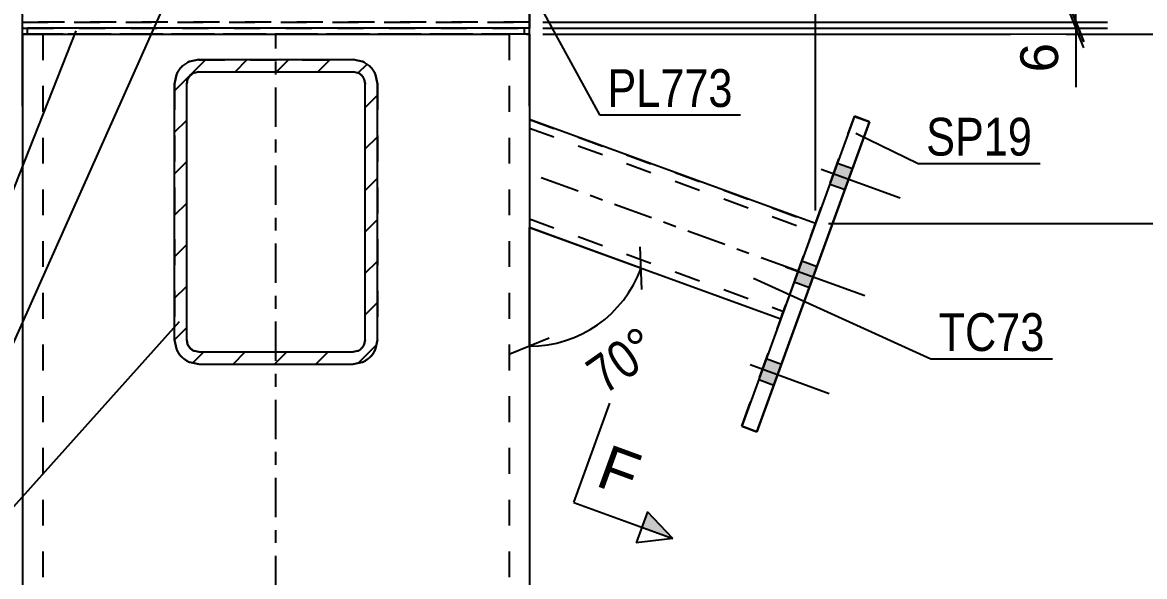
# Model space of a CAD drawing. Header units: millimetres. Extents: x 0 to 841, y 0 to 594.
# Drawn here: x 354.5 to 439.6, y 468.1 to 510.1 of the extents above; entities that cross this region are included whole.
import ezdxf

# ---------------------------------------------------------------- set-up
doc = ezdxf.new("R2010")
doc.units = ezdxf.units.MM
doc.linetypes.add('DXK_LINE_DOT2', pattern=[3.9198, 1.9599, -1.9599])
doc.linetypes.add('DXK_LINE_DOT3', pattern=[5.9187, 2.979, -0.9799, 0.9799, -0.9799])
doc.styles.add('Arial', font='ARIAL.TTF', dxfattribs={"height": 0.2})
doc.styles.add('Arial Narrow', font='ARIALN.TTF', dxfattribs={"height": 0.2})

# ---------------------------------------------------------------- blocks, each defined once
blk = doc.blocks.new('Part-275655210-3764 - 3681')
at = {"color": 2, "linetype": 'Continuous'}
for p, q in [((414.598, 494.849), (392.913, 502.741)), ((392.913, 494.555), (411.967, 487.62)), ((392.913, 494.554), (411.966, 487.62))]:
    blk.add_line(p, q, dxfattribs=at)
at = {"color": 7, "linetype": 'DXK_LINE_DOT2'}
for p, q in [((392.913, 502.741), (392.913, 494.554)), ((392.913, 502.74), (414.598, 494.848)), ((392.913, 502.087), (414.387, 494.27)), ((392.913, 502.086), (414.387, 494.27)), ((392.913, 495.21), (412.177, 488.199)), ((392.913, 495.209), (412.177, 488.198)), ((414.566, 494.761), (414.474, 494.51)), ((414.474, 494.509), (414.566, 494.76)), ((414.598, 494.849), (414.566, 494.761)), ((414.566, 494.76), (414.598, 494.848)), ((414.598, 494.848), (414.598, 494.849)), ((414.387, 494.27), (412.227, 488.333)), ((414.338, 494.135), (412.227, 488.335)), ((414.257, 493.914), (412.307, 488.556)), ((414.257, 493.912), (412.307, 488.555)), ((414.257, 493.914), (414.371, 494.227)), ((414.326, 494.1), (414.257, 493.912)), ((414.371, 494.225), (414.326, 494.1)), ((414.474, 494.51), (414.338, 494.135)), ((414.371, 494.227), (414.387, 494.27)), ((414.387, 494.27), (414.371, 494.225)), ((414.387, 494.27), (414.474, 494.509)), ((414.387, 494.27), (414.387, 494.27)), ((411.999, 487.708), (411.967, 487.62)), ((411.967, 487.619), (411.999, 487.707)), ((412.09, 487.959), (411.999, 487.708)), ((411.999, 487.707), (412.09, 487.958)), ((412.227, 488.335), (412.09, 487.959)), ((412.09, 487.958), (412.227, 488.333)), ((412.177, 488.199), (412.193, 488.243)), ((412.193, 488.242), (412.177, 488.198)), ((412.177, 488.198), (412.177, 488.199)), ((412.307, 488.555), (412.193, 488.242)), ((412.193, 488.243), (412.239, 488.368)), ((412.239, 488.368), (412.307, 488.556)), ((411.966, 487.62), (411.967, 487.619)), ((411.967, 487.619), (411.967, 487.62))]:
    blk.add_line(p, q, dxfattribs=at)
at = {"color": 7, "linetype": 'DXK_LINE_DOT3'}
blk.add_line((413.282, 491.234), (392.913, 498.648), dxfattribs=at)
blk = doc.blocks.new('Part-275655210-8399 - 3681')
at = {"color": 2, "linetype": 'Continuous'}
for p, q in [((354.451, 517.354), (360.624, 517.354)), ((354.451, 517.354), (354.451, 516.431)), ((375.431, 517.354), (373.123, 517.354)), ((392.913, 517.354), (390.815, 517.354)), ((392.913, 517.354), (392.913, 517.284)), ((392.913, 517.284), (392.913, 509.662)), ((354.451, 509.732), (354.451, 516.431)), ((354.451, 509.732), (354.451, 509.662)), ((354.451, 509.662), (354.836, 509.662)), ((354.451, 509.66), (354.836, 509.66)), ((392.913, 509.662), (392.528, 509.662)), ((392.913, 509.66), (392.528, 509.66))]:
    blk.add_line(p, q, dxfattribs=at)
at = {"color": 7, "linetype": 'DXK_LINE_DOT2'}
for p, q in [((354.451, 517.353), (354.451, 517.354)), ((354.451, 517.353), (392.913, 517.353)), ((392.913, 516.892), (354.451, 516.892)), ((354.451, 516.892), (354.451, 516.891)), ((354.451, 516.892), (354.451, 516.857)), ((354.451, 516.891), (392.913, 516.891)), ((354.451, 516.857), (354.451, 516.607)), ((360.624, 517.354), (373.123, 517.354)), ((390.815, 517.354), (375.431, 517.354)), ((392.913, 517.353), (392.913, 517.354)), ((392.913, 516.891), (392.913, 516.892)), ((392.913, 516.856), (392.913, 516.891)), ((354.451, 510.585), (354.451, 510.583)), ((354.451, 510.585), (354.451, 510.583)), ((354.451, 510.585), (354.451, 510.585)), ((392.913, 510.123), (354.451, 510.123)), ((354.451, 510.123), (354.451, 510.122)), ((354.451, 510.122), (392.913, 510.122)), ((392.913, 510.583), (392.913, 510.585)), ((392.913, 510.585), (392.913, 510.583)), ((392.913, 510.585), (392.913, 510.585)), ((392.913, 510.122), (392.913, 510.123)), ((354.451, 509.66), (354.451, 509.662)), ((354.451, 509.662), (354.451, 509.66)), ((392.528, 509.662), (354.836, 509.662)), ((392.528, 509.66), (354.836, 509.66)), ((392.913, 509.66), (392.913, 509.662)), ((392.913, 509.662), (392.913, 509.66))]:
    blk.add_line(p, q, dxfattribs=at)
at = {"color": 7, "linetype": 'DXK_LINE_DOT3'}
blk.add_line((392.913, 513.507), (354.451, 513.507), dxfattribs=at)
blk = doc.blocks.new('Bolt-275655210-3702 - 3681')
at = {"linetype": 'Continuous'}
for points in [[(416.268, 499.44), (415.69, 497.85), (416.846, 497.429), (417.425, 499.019)], [(416.268, 499.438), (415.69, 497.848), (416.846, 497.427), (417.425, 499.017)], [(416.268, 499.437), (415.69, 497.847), (416.846, 497.426), (417.425, 499.016)], [(413.572, 492.031), (412.993, 490.44), (414.149, 490.019), (414.728, 491.61)], [(413.572, 492.028), (412.993, 490.438), (414.149, 490.017), (414.728, 491.607)], [(410.875, 484.622), (410.296, 483.031), (411.453, 482.61), (412.031, 484.201)], [(410.875, 484.62), (410.296, 483.03), (411.453, 482.609), (412.031, 484.199)], [(410.875, 484.619), (410.296, 483.028), (411.453, 482.607), (412.031, 484.198)]]:
    blk.add_hatch(color=1, dxfattribs=at).paths.add_polyline_path(points)
at = {"color": 1, "linetype": 'Continuous'}
for p, q in [((415.039, 498.987), (421.039, 496.803)), ((415.039, 498.985), (421.039, 496.802)), ((415.039, 498.984), (421.039, 496.8)), ((416.268, 499.44), (417.425, 499.019)), ((416.268, 499.438), (417.425, 499.017)), ((416.268, 499.437), (417.425, 499.016)), ((415.69, 497.85), (416.846, 497.429)), ((415.69, 497.848), (416.846, 497.427)), ((415.69, 497.847), (416.846, 497.426)), ((413.572, 492.031), (414.728, 491.61)), ((413.572, 492.028), (414.728, 491.607)), ((412.343, 491.578), (418.342, 489.394)), ((412.343, 491.575), (418.342, 489.391)), ((412.993, 490.44), (414.149, 490.019)), ((412.993, 490.438), (414.149, 490.017)), ((410.875, 484.622), (412.031, 484.201)), ((410.875, 484.62), (412.031, 484.199)), ((410.875, 484.619), (412.031, 484.198)), ((409.646, 484.168), (415.645, 481.985)), ((409.646, 484.167), (415.645, 481.983)), ((409.646, 484.166), (415.645, 481.982)), ((410.296, 483.031), (411.453, 482.61)), ((410.296, 483.03), (411.453, 482.609)), ((410.296, 483.028), (411.453, 482.607))]:
    blk.add_line(p, q, dxfattribs=at)
blk = doc.blocks.new('Part-275655210-3711 - 3681')
at = {"color": 2, "linetype": 'Continuous'}
for p, q in [((354.451, 509.202), (354.685, 509.203)), ((354.451, 509.202), (354.451, 206.261)), ((354.685, 509.203), (354.836, 509.203)), ((356.126, 509.203), (356.351, 509.203)), ((356.351, 509.203), (357.528, 509.203)), ((357.528, 509.203), (389.836, 509.203)), ((389.836, 509.203), (391.013, 509.203)), ((391.238, 509.203), (391.013, 509.203)), ((392.679, 509.203), (392.528, 509.203)), ((392.679, 509.203), (392.913, 509.202)), ((392.913, 509.202), (392.913, 206.261))]:
    blk.add_line(p, q, dxfattribs=at)
at = {"color": 7, "linetype": 'DXK_LINE_DOT2'}
for p, q in [((354.685, 509.196), (354.451, 509.196)), ((355.352, 509.196), (354.685, 509.196)), ((354.836, 509.203), (355.352, 509.203)), ((355.352, 509.203), (356.126, 509.203)), ((356.351, 509.196), (355.352, 509.196)), ((356.107, 509.203), (355.99, 509.202)), ((355.99, 509.202), (355.99, 206.261)), ((355.99, 509.196), (356.107, 509.196)), ((356.44, 509.203), (356.107, 509.203)), ((356.107, 509.196), (356.44, 509.196)), ((357.528, 509.196), (356.351, 509.196)), ((356.939, 509.203), (356.44, 509.203)), ((356.44, 509.196), (356.939, 509.196)), ((357.528, 509.203), (356.939, 509.203)), ((356.939, 509.196), (357.528, 509.196)), ((357.528, 509.203), (389.836, 509.203)), ((357.528, 509.196), (389.836, 509.196)), ((357.528, 509.196), (389.836, 509.196)), ((390.425, 509.203), (389.836, 509.203)), ((389.836, 509.196), (390.425, 509.196)), ((391.013, 509.196), (389.836, 509.196)), ((390.924, 509.203), (390.425, 509.203)), ((390.425, 509.196), (390.924, 509.196)), ((391.257, 509.203), (390.924, 509.203)), ((390.924, 509.196), (391.257, 509.196)), ((392.012, 509.196), (391.013, 509.196)), ((392.012, 509.203), (391.238, 509.203)), ((391.374, 509.202), (391.257, 509.203)), ((391.257, 509.196), (391.374, 509.196)), ((391.374, 509.202), (391.374, 206.261)), ((392.528, 509.203), (392.012, 509.203)), ((392.679, 509.196), (392.012, 509.196)), ((392.913, 509.196), (392.679, 509.196))]:
    blk.add_line(p, q, dxfattribs=at)
at = {"color": 7, "linetype": 'DXK_LINE_DOT3'}
blk.add_line((373.682, 206.261), (373.682, 509.199), dxfattribs=at)
blk = doc.blocks.new('Part-275655210-3744 - 3681')
at = {"color": 2, "linetype": 'Continuous'}
for p, q in [((417.558, 502.983), (409.007, 479.49)), ((410.164, 479.069), (418.714, 502.562)), ((418.714, 502.557), (410.164, 479.065)), ((418.714, 502.562), (417.558, 502.983)), ((418.713, 502.558), (418.714, 502.557)), ((418.714, 502.562), (418.714, 502.557)), ((409.007, 479.49), (410.164, 479.069)), ((409.007, 479.49), (409.007, 479.486)), ((409.007, 479.486), (409.008, 479.49)), ((410.164, 479.065), (409.007, 479.486)), ((410.164, 479.069), (410.164, 479.065))]:
    blk.add_line(p, q, dxfattribs=at)
at = {"color": 7, "linetype": 'DXK_LINE_DOT2'}
for p, q in [((409.008, 479.49), (417.558, 502.978)), ((417.558, 502.983), (417.558, 502.978)), ((417.558, 502.978), (418.713, 502.558))]:
    blk.add_line(p, q, dxfattribs=at)
blk = doc.blocks.new('Part-275655210-3769 - 3681')
at = {"color": 2, "linetype": 'Continuous'}
for p, q in [((392.528, 509.664), (354.836, 509.664)), ((354.836, 509.203), (354.836, 509.664)), ((354.836, 509.203), (356.126, 509.203)), ((392.528, 509.203), (391.238, 509.203)), ((392.528, 509.203), (392.528, 509.664))]:
    blk.add_line(p, q, dxfattribs=at)
at = {"color": 7, "linetype": 'DXK_LINE_DOT2'}
for p, q in [((354.836, 509.658), (392.528, 509.658)), ((354.836, 509.196), (354.836, 509.203)), ((354.836, 509.196), (354.836, 509.203)), ((392.528, 509.196), (354.836, 509.196)), ((391.238, 509.203), (356.126, 509.203)), ((392.528, 509.196), (392.528, 509.203)), ((392.528, 509.203), (392.528, 509.196))]:
    blk.add_line(p, q, dxfattribs=at)
blk = doc.blocks.new('Part-275655210-3795 - 3681')
at = {"color": 7, "linetype": 'DXK_LINE_DOT2'}
for p, q in [((367.836, 507.273), (367.129, 507.132)), ((367.836, 507.273), (379.528, 507.273)), ((367.836, 507.27), (367.836, 507.273)), ((379.528, 507.273), (379.528, 507.27)), ((380.235, 507.132), (379.528, 507.273)), ((366.13, 506.133), (365.99, 505.427)), ((366.913, 505.427), (366.983, 505.78)), ((366.983, 505.777), (366.983, 505.78)), ((367.483, 506.279), (367.836, 506.35)), ((367.836, 506.347), (367.836, 506.35)), ((367.836, 506.35), (379.528, 506.35)), ((379.528, 506.347), (379.528, 506.35)), ((379.528, 506.35), (379.881, 506.279)), ((380.381, 505.777), (380.381, 505.78)), ((380.381, 505.78), (380.451, 505.427)), ((381.374, 505.427), (381.234, 506.133)), ((365.99, 505.427), (365.99, 486.039)), ((366.913, 505.424), (366.913, 505.427)), ((366.913, 486.042), (366.913, 505.427)), ((380.451, 505.424), (380.451, 505.427)), ((380.451, 486.042), (380.451, 505.427)), ((381.374, 505.427), (381.374, 486.039)), ((365.99, 486.042), (366.13, 485.336)), ((366.913, 486.039), (366.913, 486.042)), ((366.983, 485.689), (366.913, 486.042)), ((380.451, 486.042), (380.381, 485.689)), ((380.451, 486.039), (380.451, 486.042)), ((381.234, 485.336), (381.374, 486.042)), ((366.13, 485.333), (366.13, 485.336)), ((367.836, 485.119), (367.483, 485.189)), ((379.881, 485.189), (379.528, 485.119)), ((381.234, 485.333), (381.234, 485.336)), ((367.129, 484.336), (367.836, 484.196)), ((367.836, 485.116), (367.836, 485.119)), ((367.836, 485.119), (379.528, 485.119)), ((379.528, 485.116), (379.528, 485.119)), ((379.528, 484.196), (380.235, 484.336)), ((367.836, 484.196), (379.528, 484.196)), ((367.836, 484.193), (367.836, 484.196)), ((379.528, 484.193), (379.528, 484.196))]:
    blk.add_line(p, q, dxfattribs=at)
at = {"color": 7, "linetype": 'DXK_LINE_DOT3'}
blk.add_line((373.682, 495.73), (373.682, 495.736), dxfattribs=at)
at = {"color": 7, "linetype": 'DXK_LINE_DOT2'}
for centre, radius, start, end in [((367.836, 505.427), 1.846, 112.5, 157.5), ((379.528, 505.427), 1.846, 22.5, 67.5), ((367.836, 505.427), 0.923, 112.5, 157.5), ((379.528, 505.427), 0.923, 22.5, 67.5), ((367.836, 486.042), 1.846, 202.5, 247.5), ((367.836, 486.042), 0.923, 202.5, 247.5), ((379.528, 486.042), 0.923, 292.5, 337.5), ((379.528, 486.042), 1.846, 292.5, 337.5)]:
    blk.add_arc(centre, radius, start, end, dxfattribs=at)
blk = doc.blocks.new('Part-275655210-3807 - 3681')
at = {"linetype": 'Continuous'}
h = blk.add_hatch(dxfattribs=at)
h.set_pattern_fill('', scale=0.7, style=0, pattern_type=0)
h.set_pattern_definition([(45, (365.9897, 486.0522), (-1.57154, 1.57154), [])])
h.paths.add_polyline_path([(365.99, 505.437), (365.99, 486.052), (366.13, 485.346), (366.53, 484.747), (367.129, 484.347), (367.836, 484.206), (379.528, 484.206), (380.235, 484.347), (380.834, 484.747), (381.234, 485.346), (381.374, 486.052), (381.374, 505.437), (381.234, 506.143), (380.834, 506.742), (380.235, 507.142), (379.528, 507.283), (367.836, 507.283), (367.129, 507.142), (366.53, 506.742), (366.13, 506.143)])
h.paths.add_polyline_path([(367.183, 506.09), (367.483, 506.29), (367.836, 506.36), (379.528, 506.36), (379.881, 506.29), (380.181, 506.09), (380.381, 505.79), (380.451, 505.437), (380.451, 486.052), (380.381, 485.699), (380.181, 485.399), (379.881, 485.199), (379.528, 485.129), (367.836, 485.129), (367.483, 485.199), (367.183, 485.399), (366.983, 485.699), (366.913, 486.052), (366.913, 505.437), (366.983, 505.79)])
at = {"color": 2, "linetype": 'Continuous'}
for p, q in [((367.836, 507.283), (367.129, 507.142)), ((367.836, 507.283), (379.528, 507.283)), ((380.235, 507.142), (379.528, 507.283)), ((366.13, 506.143), (365.99, 505.437)), ((366.913, 505.437), (366.983, 505.79)), ((367.483, 506.29), (367.836, 506.36)), ((367.836, 506.357), (367.483, 506.287)), ((367.836, 506.357), (367.836, 506.36)), ((367.836, 506.36), (379.528, 506.36)), ((367.836, 506.357), (379.528, 506.357)), ((379.528, 506.357), (379.528, 506.36)), ((379.528, 506.36), (379.881, 506.29)), ((379.881, 506.287), (379.528, 506.357)), ((380.381, 505.79), (380.451, 505.437)), ((381.374, 505.437), (381.234, 506.143)), ((365.99, 486.052), (365.99, 505.437)), ((366.913, 486.052), (366.913, 505.437)), ((380.451, 486.052), (380.451, 505.437)), ((381.374, 486.052), (381.374, 505.437)), ((365.99, 486.052), (366.13, 485.346)), ((366.983, 485.699), (366.913, 486.052)), ((380.451, 486.052), (380.381, 485.699)), ((381.234, 485.346), (381.374, 486.052)), ((366.13, 485.343), (366.129, 485.347)), ((366.13, 485.343), (366.13, 485.346)), ((367.836, 485.129), (367.483, 485.199)), ((379.881, 485.199), (379.528, 485.129)), ((381.235, 485.347), (381.234, 485.343)), ((381.234, 485.343), (381.234, 485.346)), ((367.129, 484.347), (367.836, 484.206)), ((367.836, 484.203), (367.129, 484.344)), ((367.836, 485.129), (379.528, 485.129)), ((379.528, 484.206), (380.235, 484.347)), ((380.235, 484.344), (379.528, 484.203)), ((367.836, 484.203), (367.836, 484.206)), ((367.836, 484.206), (379.528, 484.206)), ((367.836, 484.203), (379.528, 484.203)), ((379.528, 484.203), (379.528, 484.206))]:
    blk.add_line(p, q, dxfattribs=at)
at = {"color": 7, "linetype": 'DXK_LINE_DOT2'}
for p, q in [((367.129, 507.139), (367.836, 507.28)), ((367.836, 507.28), (367.836, 507.283)), ((367.836, 507.28), (379.528, 507.28)), ((379.528, 507.28), (379.528, 507.283)), ((379.528, 507.28), (380.235, 507.139)), ((365.99, 505.434), (366.13, 506.14)), ((366.983, 505.787), (366.913, 505.434)), ((366.983, 505.787), (366.983, 505.79)), ((380.381, 505.787), (380.381, 505.79)), ((380.451, 505.434), (380.381, 505.787)), ((381.234, 506.14), (381.374, 505.434)), ((365.99, 505.437), (365.99, 486.049)), ((366.913, 505.434), (366.913, 505.437)), ((366.913, 486.049), (366.913, 505.434)), ((380.451, 505.434), (380.451, 505.437)), ((380.451, 486.049), (380.451, 505.434)), ((381.374, 505.437), (381.374, 486.049)), ((366.129, 485.347), (365.99, 486.049)), ((366.913, 486.049), (366.913, 486.052)), ((366.913, 486.049), (366.983, 485.696)), ((380.381, 485.696), (380.451, 486.049)), ((380.451, 486.049), (380.451, 486.052)), ((381.374, 486.049), (381.235, 485.347)), ((381.374, 486.049), (381.374, 486.052)), ((367.483, 485.196), (367.836, 485.126)), ((379.528, 485.126), (379.881, 485.196)), ((367.836, 485.126), (367.836, 485.129)), ((367.836, 485.126), (379.528, 485.126)), ((379.528, 485.126), (379.528, 485.129))]:
    blk.add_line(p, q, dxfattribs=at)
at = {"color": 7, "linetype": 'DXK_LINE_DOT3'}
blk.add_line((373.682, 495.74), (373.682, 495.744), dxfattribs=at)
at = {"color": 2, "linetype": 'Continuous'}
for centre, radius, start, end in [((367.836, 505.437), 1.846, 112.5, 157.5), ((379.528, 505.437), 1.846, 22.5, 67.5), ((367.836, 505.437), 0.923, 112.5, 157.5), ((367.836, 505.434), 0.923, 112.5, 157.5), ((379.528, 505.437), 0.923, 22.5, 67.5), ((379.528, 505.434), 0.923, 22.5, 67.5), ((367.836, 486.052), 1.846, 202.5, 247.5), ((367.836, 486.049), 1.846, 202.5, 247.5), ((367.836, 486.052), 0.923, 202.5, 247.5), ((379.528, 486.052), 0.923, 292.5, 337.5), ((379.528, 486.052), 1.846, 292.5, 337.5), ((379.528, 486.049), 1.846, 292.5, 337.5)]:
    blk.add_arc(centre, radius, start, end, dxfattribs=at)
at = {"color": 7, "linetype": 'DXK_LINE_DOT2'}
for centre, radius, start, end in [((367.836, 505.434), 1.846, 112.5, 157.5), ((379.528, 505.434), 1.846, 22.5, 67.5), ((367.836, 486.049), 0.923, 202.5, 247.5), ((379.528, 486.049), 0.923, 292.5, 337.5)]:
    blk.add_arc(centre, radius, start, end, dxfattribs=at)
blk = doc.blocks.new('AngleDimension-275655210-3814 - 3681')
at = {"color": 7, "linetype": 'Continuous'}
for p, q in [((401.37, 491.479), (392.913, 494.557)), ((392.913, 485.557), (392.913, 494.557)), ((392.913, 493.556), (392.913, 485.557)), ((401.421, 489.864), (401.319, 493.094)), ((394.413, 486.157), (391.413, 484.957))]:
    blk.add_line(p, q, dxfattribs=at)
blk.add_arc((392.913, 494.557), 9, 270, 339.99999, dxfattribs=at)
at = {"color": 0}
blk.add_wipeout([(403.749, 484.711), (401.34, 488.152), (396.049, 484.447), (398.459, 481.007)], dxfattribs=at)
at = {"color": 3, "style": 'Arial Narrow'}
blk.add_text('70°', height=2.8633, rotation=35.00199, dxfattribs=at).set_placement((398.606, 481.842))
blk = doc.blocks.new('StraightDimension-275655210-3887 - 3681')
at = {"color": 7, "linetype": 'Continuous'}
blk.add_line((415.598, 494.849), (458.113, 494.849), dxfattribs=at)
blk = doc.blocks.new('StraightDimension-275655210-3895 - 3681')
at = {"color": 7, "linetype": 'Continuous'}
for p, q in [((448.273, 507.699), (447.073, 510.699)), ((393.913, 509.199), (458.113, 509.199)), ((447.673, 494.849), (447.673, 509.199)), ((447.073, 496.349), (448.273, 493.349)), ((415.598, 494.849), (458.113, 494.849))]:
    blk.add_line(p, q, dxfattribs=at)
at = {"color": 0}
blk.add_wipeout([(446.923, 505.366), (442.723, 505.366), (442.723, 498.682), (446.923, 498.682)], dxfattribs=at)
at = {"color": 3, "style": 'Arial Narrow'}
blk.add_text('187', height=2.8633, rotation=90.00021, dxfattribs=at).set_placement((446.323, 499.282))
at = {"color": 0, "linetype": 'Continuous'}
blk.add_wipeout([(458.713, 509.799), (458.713, 513.999), (448.373, 513.999), (448.373, 509.799)], dxfattribs=at)
at = {"color": 3, "linetype": 'Continuous', "style": 'Arial Narrow'}
blk.add_text('14537', height=2.8633, dxfattribs=at).set_placement((448.973, 510.399))
blk = doc.blocks.new('StraightDimension-275655210-13899 - 3681')
at = {"color": 7, "linetype": 'Continuous'}
for p, q in [((433.759, 518.392), (434.959, 515.392)), ((393.913, 516.892), (436.759, 516.892)), ((434.359, 510.123), (434.359, 516.892)), ((434.959, 508.623), (433.759, 511.623)), ((393.913, 510.123), (436.759, 510.123))]:
    blk.add_line(p, q, dxfattribs=at)
at = {"color": 0}
blk.add_wipeout([(433.609, 516.331), (429.409, 516.331), (429.409, 510.683), (433.609, 510.684)], dxfattribs=at)
at = {"color": 3, "style": 'Arial'}
blk.add_text('88', height=2.8652, rotation=90.00021, dxfattribs=at).set_placement((433.009, 511.284))
blk = doc.blocks.new('StraightDimension-275655210-13900 - 3681')
at = {"color": 7, "linetype": 'Continuous'}
for p, q in [((433.759, 511.623), (434.959, 508.623)), ((434.959, 508.161), (433.759, 511.161)), ((393.913, 510.123), (436.759, 510.123)), ((434.359, 509.661), (434.359, 510.123)), ((393.913, 509.661), (436.759, 509.661)), ((434.359, 509.661), (434.359, 505.187)), ((434.359, 509.661), (434.359, 505.187))]:
    blk.add_line(p, q, dxfattribs=at)
at = {"color": 0}
blk.add_wipeout([(433.609, 509.136), (429.409, 509.136), (429.409, 505.712), (433.609, 505.712)], dxfattribs=at)
at = {"color": 3, "style": 'Arial'}
blk.add_text('6', height=2.865, rotation=90.00021, dxfattribs=at).set_placement((433.009, 506.312))
blk = doc.blocks.new('StraightDimension-275655210-13945 - 3681')
at = {"color": 7, "linetype": 'Continuous'}
for p, q in [((392.913, 503.742), (392.913, 575.833)), ((414.598, 495.849), (414.598, 575.833)), ((394.413, 573.583), (391.413, 572.383)), ((392.913, 572.983), (414.598, 572.983)), ((413.098, 572.383), (416.098, 573.583))]:
    blk.add_line(p, q, dxfattribs=at)
at = {"color": 0}
blk.add_wipeout([(407.691, 573.733), (407.691, 577.933), (399.82, 577.933), (399.82, 573.733)], dxfattribs=at)
at = {"color": 3, "style": 'Arial'}
blk.add_text('282', height=2.8652, dxfattribs=at).set_placement((400.42, 574.333))
blk = doc.blocks.new('StraightDimension-275655210-13946 - 3681')
at = {"color": 7, "linetype": 'Continuous'}
for p, q in [((354.451, 503.742), (354.451, 575.833)), ((392.913, 503.742), (392.913, 575.833)), ((355.951, 573.583), (352.951, 572.383)), ((354.451, 572.983), (392.913, 572.983)), ((391.413, 572.383), (394.413, 573.583))]:
    blk.add_line(p, q, dxfattribs=at)
at = {"color": 0}
blk.add_wipeout([(377.617, 573.733), (377.617, 577.933), (369.747, 577.933), (369.747, 573.733)], dxfattribs=at)
at = {"color": 3, "style": 'Arial'}
blk.add_text('500', height=2.8652, dxfattribs=at).set_placement((370.347, 574.333))
blk = doc.blocks.new('StraightDimension-275655210-13947 - 3681')
at = {"color": 7, "linetype": 'Continuous'}
for p, q in [((305.996, 486.105), (305.996, 575.833)), ((354.451, 503.742), (354.451, 575.833)), ((307.496, 573.583), (304.496, 572.383)), ((305.996, 572.983), (354.451, 572.983)), ((352.951, 572.383), (355.951, 573.583))]:
    blk.add_line(p, q, dxfattribs=at)
at = {"color": 0}
blk.add_wipeout([(334.159, 573.733), (334.159, 577.933), (326.288, 577.933), (326.288, 573.733)], dxfattribs=at)
at = {"color": 3, "style": 'Arial'}
blk.add_text('630', height=2.8652, dxfattribs=at).set_placement((326.888, 574.333))
blk = doc.blocks.new('Mark-275655210-3765 - 3681')
at = {"color": 30, "linetype": 'Continuous'}
for p in [(358.51, 509.465), (339.054, 482.733)]:
    blk.add_line(p, (347.93, 482.733), dxfattribs=at)
at = {"color": 0}
blk.add_wipeout([(347.33, 483.333), (347.33, 486.333), (339.654, 486.333), (339.654, 483.333)], dxfattribs=at)
blk.add_wipeout([(347.33, 483.333), (347.33, 486.333), (339.654, 486.333), (339.654, 483.333)], dxfattribs=at)
at = {"color": 3, "style": 'Arial Narrow'}
blk.add_text('PL92', height=2.8633, dxfattribs=at).set_placement((339.654, 483.333))
blk = doc.blocks.new('Mark-275655210-3803 - 3681')
at = {"color": 30, "linetype": 'Continuous'}
for p in [(366.337, 487.415), (340.238, 466.551)]:
    blk.add_line(p, (347.646, 466.551), dxfattribs=at)
at = {"color": 0}
blk.add_wipeout([(347.046, 467.151), (347.046, 470.151), (340.838, 470.151), (340.838, 467.151)], dxfattribs=at)
blk.add_wipeout([(347.046, 467.151), (347.046, 470.151), (340.838, 470.151), (340.838, 467.151)], dxfattribs=at)
at = {"color": 3, "style": 'Arial Narrow'}
blk.add_text('TC7', height=2.8633, dxfattribs=at).set_placement((340.838, 467.151))
blk = doc.blocks.new('Mark-275655210-3740 - 3681')
at = {"color": 30, "linetype": 'Continuous'}
for p, q in [((417.654, 501.712), (422.398, 499.404)), ((422.398, 499.404), (431.637, 499.404))]:
    blk.add_line(p, q, dxfattribs=at)
at = {"color": 0}
blk.add_wipeout([(431.037, 500.004), (431.037, 503.004), (422.998, 503.004), (422.998, 500.004)], dxfattribs=at)
blk.add_wipeout([(431.037, 500.004), (431.037, 503.004), (422.998, 503.004), (422.998, 500.004)], dxfattribs=at)
at = {"color": 3, "style": 'Arial Narrow'}
blk.add_text('SP19', height=2.8633, dxfattribs=at).set_placement((422.998, 500.004))
blk = doc.blocks.new('Mark-275655210-3760 - 3681')
at = {"color": 30, "linetype": 'Continuous'}
for p, q in [((409.914, 490.724), (423.345, 484.595)), ((423.345, 484.595), (432.581, 484.595))]:
    blk.add_line(p, q, dxfattribs=at)
at = {"color": 0}
blk.add_wipeout([(431.981, 485.195), (431.981, 488.195), (423.945, 488.195), (423.945, 485.195)], dxfattribs=at)
blk.add_wipeout([(431.981, 485.195), (431.981, 488.195), (423.945, 488.195), (423.945, 485.195)], dxfattribs=at)
at = {"color": 3, "style": 'Arial Narrow'}
blk.add_text('TC73', height=2.8633, dxfattribs=at).set_placement((423.945, 485.195))
blk = doc.blocks.new('Mark-275655210-8443 - 3681')
at = {"color": 30, "linetype": 'Continuous'}
for p, q in [((393.168, 512.32), (398.222, 503.089)), ((398.222, 503.089), (408.926, 503.089))]:
    blk.add_line(p, q, dxfattribs=at)
at = {"color": 0}
blk.add_wipeout([(408.326, 503.689), (408.326, 506.689), (398.822, 506.689), (398.822, 503.689)], dxfattribs=at)
blk.add_wipeout([(408.326, 503.689), (408.326, 506.689), (398.822, 506.689), (398.822, 503.689)], dxfattribs=at)
at = {"color": 3, "style": 'Arial Narrow'}
blk.add_text('PL773', height=2.8633, dxfattribs=at).set_placement((398.822, 503.689))
blk = doc.blocks.new('Mark-275655210-8461 - 3681')
at = {"color": 30, "linetype": 'Continuous'}
for p in [(365.31, 511.651), (338.073, 475.921)]:
    blk.add_line(p, (349.325, 475.921), dxfattribs=at)
at = {"color": 0}
blk.add_wipeout([(348.725, 476.521), (348.725, 479.521), (338.673, 479.521), (338.673, 476.521)], dxfattribs=at)
blk.add_wipeout([(348.725, 476.521), (348.725, 479.521), (338.673, 479.521), (338.673, 476.521)], dxfattribs=at)
at = {"color": 3, "style": 'Arial Narrow'}
blk.add_text('M1551', height=2.8633, dxfattribs=at).set_placement((338.673, 476.521))
blk = doc.blocks.new('SectionMark-275655210-15210 - 3681')
at = {"linetype": 'Continuous'}
for points in [[(419.947, 522.704), (420.375, 523.878), (422.724, 523.023)], [(401.434, 471.84), (401.862, 473.014), (403.783, 470.985)]]:
    blk.add_hatch(color=6, dxfattribs=at).paths.add_polyline_path(points)
at = {"color": 6, "linetype": 'Continuous'}
for p, q in [((419.947, 522.704), (420.802, 525.053)), ((420.802, 525.053), (422.724, 523.023)), ((422.724, 523.023), (419.947, 522.704)), ((401.862, 473.014), (401.007, 470.665)), ((403.783, 470.985), (401.862, 473.014)), ((403.783, 470.985), (401.007, 470.665))]:
    blk.add_line(p, q, dxfattribs=at)
at = {"color": 0, "linetype": 'Continuous'}
for points in [[(417.029, 519.509), (418.226, 522.798), (415.548, 523.773), (414.35, 520.484)], [(400.483, 474.048), (401.68, 477.337), (399.001, 478.312), (397.804, 475.023)]]:
    blk.add_wipeout(points, dxfattribs=at)
at = {"color": 6, "linetype": 'Continuous'}
for p, q in [((415.206, 525.759), (412.47, 518.242)), ((415.206, 525.759), (422.724, 523.023)), ((396.266, 473.721), (399.002, 481.238)), ((396.266, 473.721), (403.783, 470.985))]:
    blk.add_line(p, q, dxfattribs=at)
at = {"color": 3, "linetype": 'Continuous', "style": 'Arial'}
for p in [(414.35, 520.484), (397.804, 475.023)]:
    blk.add_text('F', height=3.343, rotation=-20.00196, dxfattribs=at).set_placement(p)

msp = doc.modelspace()

# ---------------------------------------------------------------- block references
for name in ['Part-275655210-8399 - 3681', 'Part-275655210-3711 - 3681', 'Part-275655210-3769 - 3681', 'Part-275655210-3807 - 3681', 'Part-275655210-3795 - 3681', 'Part-275655210-3764 - 3681', 'Part-275655210-3744 - 3681', 'Bolt-275655210-3702 - 3681']:
    msp.add_blockref(name, (0, 0))

# ---------------------------------------------------------------- next in the draw order: block references
msp.add_blockref('AngleDimension-275655210-3814 - 3681', (0, 0))

# ---------------------------------------------------------------- next in the draw order: block references
msp.add_blockref('StraightDimension-275655210-3887 - 3681', (0, 0))

# ---------------------------------------------------------------- next in the draw order: block references
for name in ['StraightDimension-275655210-3895 - 3681', 'Mark-275655210-3760 - 3681']:
    msp.add_blockref(name, (0, 0))

# ---------------------------------------------------------------- next in the draw order: block references
for name in ['StraightDimension-275655210-13899 - 3681', 'Mark-275655210-3740 - 3681']:
    msp.add_blockref(name, (0, 0))

# ---------------------------------------------------------------- next in the draw order: block references
msp.add_blockref('StraightDimension-275655210-13900 - 3681', (0, 0))

# ---------------------------------------------------------------- next in the draw order: block references
msp.add_blockref('StraightDimension-275655210-13945 - 3681', (0, 0))

# ---------------------------------------------------------------- next in the draw order: block references
msp.add_blockref('StraightDimension-275655210-13946 - 3681', (0, 0))

# ---------------------------------------------------------------- next in the draw order: block references
for name in ['StraightDimension-275655210-13947 - 3681', 'Mark-275655210-8443 - 3681']:
    msp.add_blockref(name, (0, 0))

# ---------------------------------------------------------------- next in the draw order: block references
for name in ['SectionMark-275655210-15210 - 3681', 'Mark-275655210-3765 - 3681']:
    msp.add_blockref(name, (0, 0))

# ---------------------------------------------------------------- next in the draw order: block references
msp.add_blockref('Mark-275655210-3803 - 3681', (0, 0))

# ---------------------------------------------------------------- next in the draw order: block references
msp.add_blockref('Mark-275655210-8461 - 3681', (0, 0))

doc.saveas('drawing.dxf')
